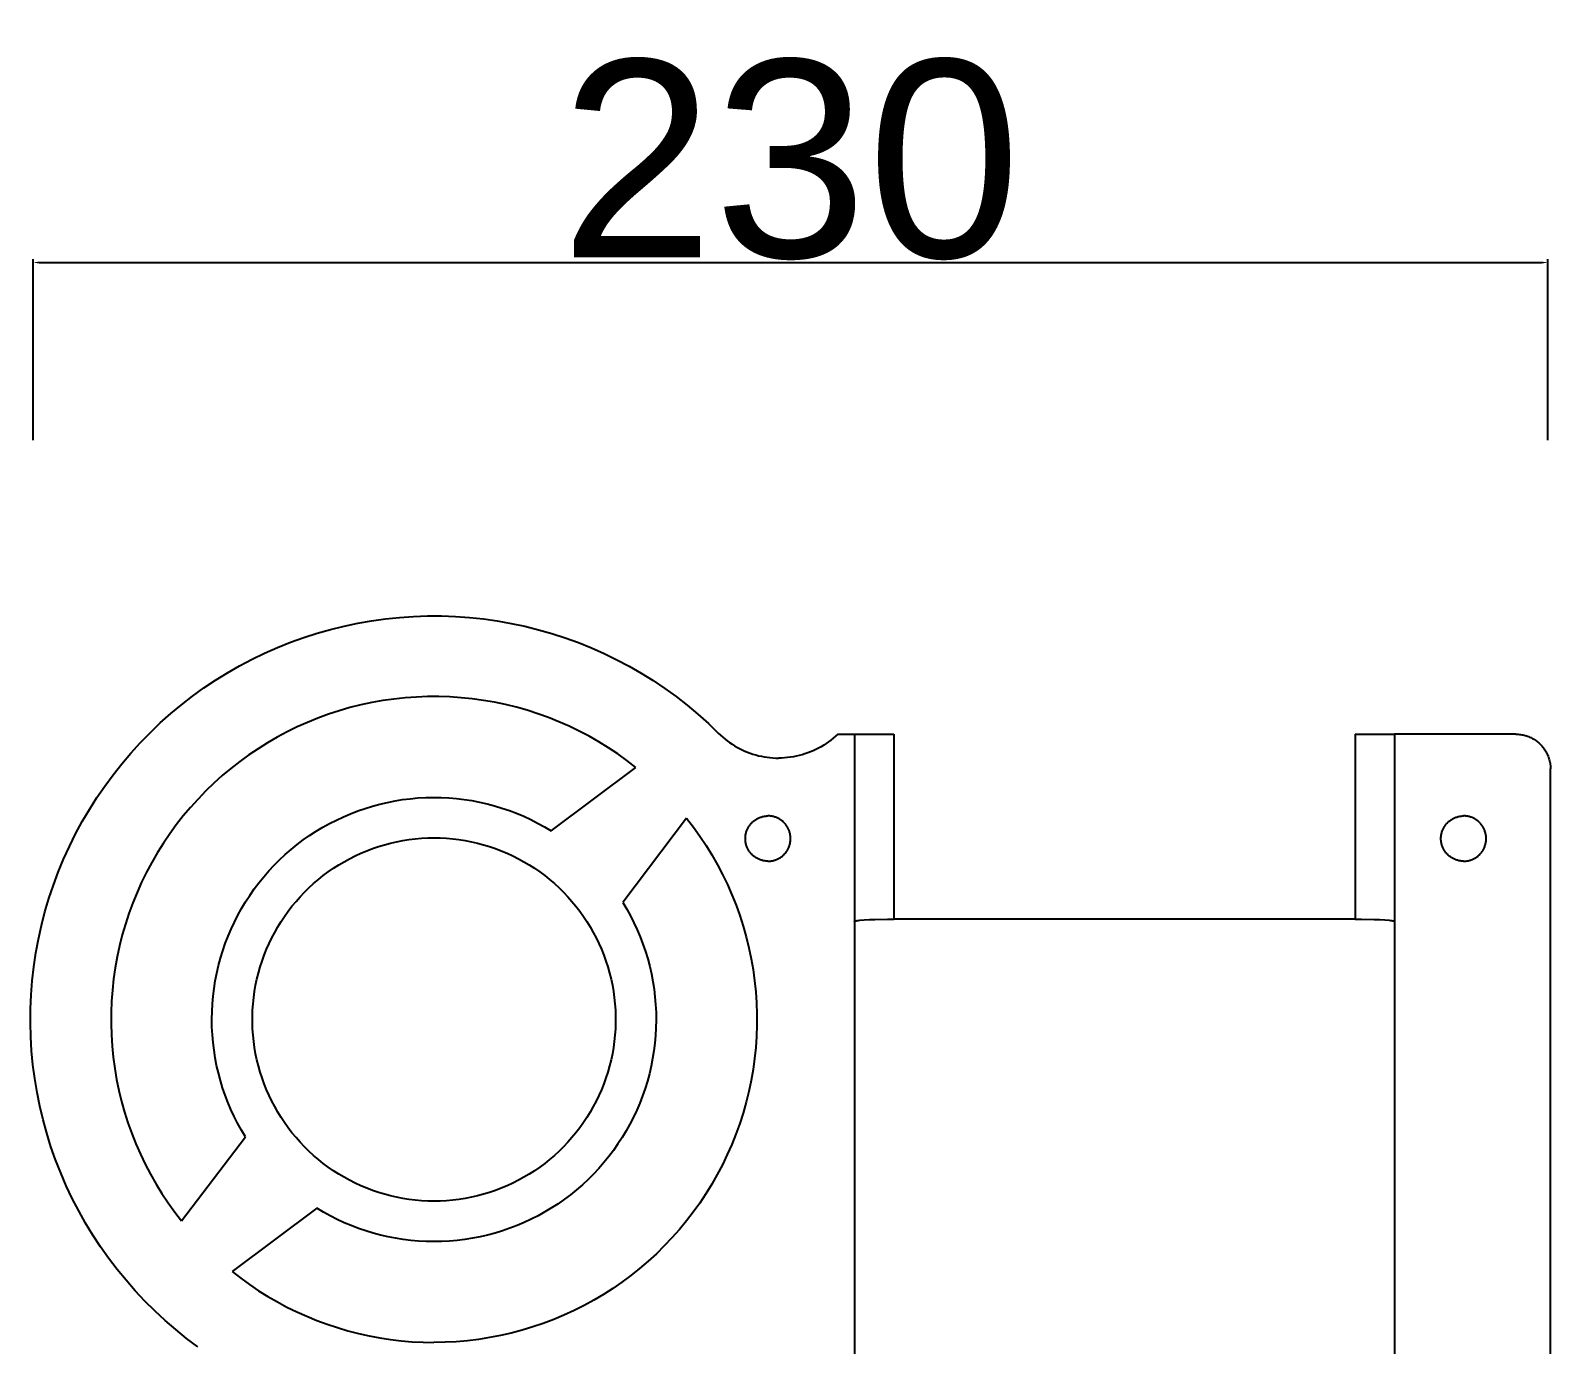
# Model space of a CAD drawing. Header units: millimetres. Extents: x -644 to 2279, y -276 to 1766.
# Drawn here: x 804.8 to 1035.6, y 295 to 494.6 of the extents above; entities that cross this region are included whole.
import ezdxf

# ---------------------------------------------------------------- set-up
doc = ezdxf.new("R2010")
doc.units = ezdxf.units.MM
doc.header["$MEASUREMENT"] = 0
doc.layers.add('Domyślny', color=7, linetype='Continuous', true_color=0x000000)
doc.layers.add('Utwórz2D linie widoczne', color=7, linetype='Continuous', true_color=0x000000)
doc.styles.add('Arial', font='')
doc.styles.get('Arial').set_extended_font_data('Arial')
doc.dimstyles.new('Domyślny', dxfattribs={"dimtxt": 30, "dimasz": 1, "dimexe": 0.5, "dimexo": 0.5, "dimgap": 0.25, "dimtad": 1, "dimtoh": 1, "dimdec": 0, "dimzin": 1, "dimdsep": 46, "dimtxsty": 'Arial', "dimcen": 0.5, "dimazin": 0, "dimtfac": 1, "dimtdec": 4, "dimtix": 1, "dimtmove": 1, "dimatfit": 3, "dimfxl": 0, "dimtolj": 1, "dimtzin": 1, "dimarcsym": 0})

# ---------------------------------------------------------------- blocks, each defined once
blk = doc.blocks.new('*D1')
at = {"layer": 'Defpoints', "color": 0}
for p in [(1035.16, 459.32), (805.19, 431.85), (1035.16, 431.85)]:
    blk.add_point(p, dxfattribs=at)
at = {"layer": 'Domyślny', "color": 0, "lineweight": -2}
for p, q in [((805.19, 432.35), (805.19, 459.82)), ((806.19, 459.32), (1034.16, 459.32)), ((1035.16, 432.35), (1035.16, 459.82))]:
    blk.add_line(p, q, dxfattribs=at)
at = {"layer": 'Domyślny', "color": 0}
for points in [[(806.19, 459.48), (806.19, 459.15), (805.19, 459.32)], [(1034.16, 459.15), (1034.16, 459.48), (1035.16, 459.32)]]:
    blk.add_solid(points, dxfattribs=at)
at = {"layer": 'Domyślny', "color": 0, "insert": (920.18, 474.88), "char_height": 30, "attachment_point": 5, "style": 'Arial'}
blk.add_mtext('\\A1;230', dxfattribs=at)

msp = doc.modelspace()

# ---------------------------------------------------------------- linework, layer by layer
at = {"layer": 'Utwórz2D linie widoczne'}
for p, q in [((850.34, 403.61), (852.4, 404.12)), ((852.4, 404.12), (854.49, 404.56)), ((854.49, 404.56), (856.58, 404.92)), ((856.58, 404.92), (858.69, 405.21)), ((858.69, 405.21), (860.81, 405.43)), ((860.81, 405.43), (862.93, 405.58)), ((862.93, 405.58), (865.06, 405.65)), ((865.06, 405.65), (867.19, 405.65)), ((867.19, 405.65), (869.31, 405.57)), ((869.31, 405.57), (871.43, 405.42)), ((871.43, 405.42), (873.55, 405.2)), ((873.55, 405.2), (875.66, 404.9)), ((875.66, 404.9), (877.75, 404.53)), ((877.75, 404.53), (879.83, 404.09)), ((879.83, 404.09), (881.9, 403.57)), ((842.29, 400.86), (844.26, 401.65)), ((844.26, 401.65), (846.27, 402.38)), ((846.27, 402.38), (848.29, 403.03)), ((848.29, 403.03), (850.34, 403.61)), ((881.9, 403.57), (883.94, 402.99)), ((883.94, 402.99), (885.97, 402.33)), ((885.97, 402.33), (887.97, 401.6)), ((887.97, 401.6), (889.94, 400.81)), ((838.43, 399.08), (840.34, 400)), ((840.34, 400), (842.29, 400.86)), ((889.94, 400.81), (891.89, 399.94)), ((891.89, 399.94), (893.8, 399.01)), ((832.89, 395.91), (834.7, 397.03)), ((834.7, 397.03), (836.54, 398.09)), ((836.54, 398.09), (838.43, 399.08)), ((893.8, 399.01), (895.68, 398.02)), ((895.68, 398.02), (897.52, 396.96)), ((829.39, 393.48), (831.12, 394.73)), ((831.12, 394.73), (832.89, 395.91)), ((897.52, 396.96), (899.33, 395.83)), ((899.33, 395.83), (901.1, 394.64)), ((827.71, 392.18), (829.39, 393.48)), ((856.61, 392.5), (854.94, 392.14)), ((858.29, 392.8), (856.61, 392.5)), ((859.97, 393.04), (858.29, 392.8)), ((861.67, 393.22), (859.97, 393.04)), ((863.37, 393.34), (861.67, 393.22)), ((865.07, 393.41), (863.37, 393.34)), ((866.78, 393.41), (865.07, 393.41)), ((868.48, 393.36), (866.78, 393.41)), ((870.18, 393.24), (868.48, 393.36)), ((871.87, 393.07), (870.18, 393.24)), ((873.56, 392.84), (871.87, 393.07)), ((875.24, 392.55), (873.56, 392.84)), ((876.91, 392.2), (875.24, 392.55)), ((901.1, 394.64), (902.82, 393.4)), ((902.82, 393.4), (904.5, 392.09)), ((824.48, 389.41), (826.07, 390.82)), ((826.07, 390.82), (827.71, 392.18)), ((848.43, 390.14), (846.85, 389.5)), ((850.03, 390.73), (848.43, 390.14)), ((851.65, 391.26), (850.03, 390.73)), ((853.29, 391.73), (851.65, 391.26)), ((854.94, 392.14), (853.29, 391.73)), ((878.57, 391.79), (876.91, 392.2)), ((880.21, 391.33), (878.57, 391.79)), ((881.83, 390.81), (880.21, 391.33)), ((883.43, 390.23), (881.83, 390.81)), ((885.01, 389.6), (883.43, 390.23)), ((904.5, 392.09), (906.13, 390.73)), ((906.13, 390.73), (907.72, 389.31)), ((821.46, 386.41), (822.95, 387.93)), ((822.95, 387.93), (824.48, 389.41)), ((843.76, 388.06), (842.26, 387.26)), ((845.3, 388.81), (843.76, 388.06)), ((846.85, 389.5), (845.3, 388.81)), ((886.57, 388.91), (885.01, 389.6)), ((888.11, 388.17), (886.57, 388.91)), ((889.62, 387.38), (888.11, 388.17)), ((907.72, 389.31), (909.25, 387.83)), ((909.25, 387.83), (909.57, 387.53)), ((820.03, 384.84), (821.46, 386.41)), ((839.34, 385.5), (837.93, 384.55)), ((840.78, 386.41), (839.34, 385.5)), ((842.26, 387.26), (840.78, 386.41)), ((891.1, 386.54), (889.62, 387.38)), ((892.55, 385.64), (891.1, 386.54)), ((893.97, 384.7), (892.55, 385.64)), ((909.57, 387.53), (909.9, 387.23)), ((909.9, 387.23), (910.24, 386.95)), ((910.24, 386.95), (910.58, 386.68)), ((910.58, 386.68), (910.94, 386.42)), ((910.94, 386.42), (911.3, 386.18)), ((911.3, 386.18), (911.67, 385.94)), ((911.67, 385.94), (912.05, 385.72)), ((912.05, 385.72), (912.44, 385.51)), ((912.44, 385.51), (912.84, 385.32)), ((924.43, 385.58), (924.03, 385.38)), ((924.83, 385.8), (924.43, 385.58)), ((925.22, 386.04), (924.83, 385.8)), ((925.59, 386.28), (925.22, 386.04)), ((925.96, 386.54), (925.59, 386.28)), ((926.32, 386.81), (925.96, 386.54)), ((926.67, 387.09), (926.32, 386.81)), ((927.02, 387.39), (926.67, 387.09)), ((927.35, 387.7), (927.02, 387.39)), ((927.35, 387.7), (929.89, 387.7)), ((929.89, 387.7), (935.89, 387.7)), ((929.89, 387.7), (929.89, 359.26)), ((935.89, 387.7), (935.89, 359.59)), ((1005.89, 387.7), (1011.89, 387.7)), ((1005.89, 387.7), (1005.89, 359.59)), ((1030.3, 387.7), (1011.89, 387.7)), ((1011.89, 387.7), (1011.89, 359.26)), ((1030.3, 387.7), (1030.48, 387.69)), ((1030.48, 387.69), (1030.66, 387.69)), ((1030.66, 387.69), (1030.84, 387.67)), ((1030.84, 387.67), (1031.02, 387.65)), ((1031.02, 387.65), (1031.19, 387.62)), ((1031.19, 387.62), (1031.37, 387.59)), ((1031.37, 387.59), (1031.55, 387.55)), ((1031.55, 387.55), (1031.72, 387.5)), ((1031.72, 387.5), (1031.9, 387.45)), ((1031.9, 387.45), (1032.07, 387.39)), ((1032.07, 387.39), (1032.24, 387.33)), ((1032.24, 387.33), (1032.4, 387.26)), ((1032.4, 387.26), (1032.57, 387.19)), ((1032.57, 387.19), (1032.73, 387.11)), ((1032.73, 387.11), (1032.89, 387.02)), ((1032.89, 387.02), (1033.04, 386.93)), ((1033.04, 386.93), (1033.19, 386.83)), ((1033.19, 386.83), (1033.34, 386.73)), ((1033.34, 386.73), (1033.49, 386.62)), ((1033.49, 386.62), (1033.63, 386.51)), ((1033.63, 386.51), (1033.77, 386.4)), ((1033.77, 386.4), (1033.9, 386.28)), ((1033.9, 386.28), (1034.03, 386.15)), ((1034.03, 386.15), (1034.16, 386.02)), ((1034.16, 386.02), (1034.28, 385.89)), ((1034.28, 385.89), (1034.4, 385.75)), ((1034.4, 385.75), (1034.51, 385.61)), ((1034.51, 385.61), (1034.61, 385.46)), ((1034.61, 385.46), (1034.71, 385.31)), ((817.33, 381.55), (818.65, 383.22)), ((818.65, 383.22), (820.03, 384.84)), ((836.55, 383.55), (835.2, 382.5)), ((837.93, 384.55), (836.55, 383.55)), ((895.35, 383.7), (893.97, 384.7)), ((896.7, 382.66), (895.35, 383.7)), ((912.84, 385.32), (913.24, 385.14)), ((913.24, 385.14), (913.64, 384.97)), ((913.64, 384.97), (914.05, 384.81)), ((914.05, 384.81), (914.47, 384.67)), ((914.47, 384.67), (914.89, 384.55)), ((914.89, 384.55), (915.32, 384.44)), ((915.32, 384.44), (915.75, 384.34)), ((915.75, 384.34), (916.18, 384.26)), ((916.18, 384.26), (916.61, 384.19)), ((916.61, 384.19), (917.05, 384.14)), ((917.05, 384.14), (917.49, 384.1)), ((917.49, 384.1), (917.93, 384.08)), ((917.93, 384.08), (918.37, 384.07)), ((918.82, 384.08), (918.37, 384.07)), ((919.27, 384.1), (918.82, 384.08)), ((919.72, 384.14), (919.27, 384.1)), ((920.17, 384.2), (919.72, 384.14)), ((920.61, 384.27), (920.17, 384.2)), ((921.06, 384.36), (920.61, 384.27)), ((921.49, 384.46), (921.06, 384.36)), ((921.93, 384.57), (921.49, 384.46)), ((922.36, 384.71), (921.93, 384.57)), ((922.79, 384.85), (922.36, 384.71)), ((923.21, 385.01), (922.79, 384.85)), ((923.62, 385.19), (923.21, 385.01)), ((924.03, 385.38), (923.62, 385.19)), ((1034.71, 385.31), (1034.81, 385.16)), ((1034.81, 385.16), (1034.9, 385)), ((1034.9, 385), (1034.99, 384.85)), ((1034.99, 384.85), (1035.07, 384.68)), ((1035.07, 384.68), (1035.14, 384.52)), ((1035.14, 384.52), (1035.21, 384.35)), ((1035.21, 384.35), (1035.27, 384.18)), ((1035.27, 384.18), (1035.33, 384.01)), ((1035.33, 384.01), (1035.38, 383.84)), ((1035.38, 383.84), (1035.43, 383.67)), ((1035.43, 383.67), (1035.47, 383.49)), ((1035.47, 383.49), (1035.5, 383.31)), ((1035.5, 383.31), (1035.53, 383.13)), ((816.07, 379.83), (817.33, 381.55)), ((833.9, 381.41), (832.63, 380.27)), ((835.2, 382.5), (833.9, 381.41)), ((883.82, 373.04), (896.7, 382.66)), ((1035.53, 383.13), (1035.55, 382.96)), ((1035.55, 382.96), (1035.57, 382.78)), ((1035.57, 382.78), (1035.58, 382.6)), ((1035.58, 382.6), (1035.58, 382.42)), ((1035.58, 167.94), (1035.58, 382.42)), ((814.87, 378.08), (816.07, 379.83)), ((831.4, 379.08), (830.22, 377.86)), ((832.63, 380.27), (831.4, 379.08)), ((812.65, 374.44), (813.73, 376.28)), ((813.73, 376.28), (814.87, 378.08)), ((829.08, 376.59), (827.98, 375.29)), ((830.22, 377.86), (829.08, 376.59)), ((854.47, 376.05), (855.58, 376.44)), ((855.58, 376.44), (856.7, 376.78)), ((856.7, 376.78), (857.83, 377.09)), ((857.83, 377.09), (858.98, 377.35)), ((858.98, 377.35), (860.13, 377.58)), ((860.13, 377.58), (861.29, 377.77)), ((861.29, 377.77), (862.45, 377.91)), ((862.45, 377.91), (863.62, 378.02)), ((863.62, 378.02), (864.8, 378.08)), ((864.8, 378.08), (865.97, 378.1)), ((865.97, 378.1), (867.15, 378.09)), ((867.15, 378.09), (868.32, 378.03)), ((868.32, 378.03), (869.49, 377.93)), ((869.49, 377.93), (870.65, 377.79)), ((870.65, 377.79), (871.82, 377.61)), ((871.82, 377.61), (872.97, 377.39)), ((872.97, 377.39), (874.11, 377.12)), ((874.11, 377.12), (875.25, 376.82)), ((875.25, 376.82), (876.37, 376.48)), ((876.37, 376.48), (877.49, 376.1)), ((811.64, 372.57), (812.65, 374.44)), ((826.93, 373.95), (825.93, 372.57)), ((827.98, 375.29), (826.93, 373.95)), ((849.15, 373.57), (850.18, 374.14)), ((850.18, 374.14), (851.23, 374.67)), ((851.23, 374.67), (852.29, 375.17)), ((852.29, 375.17), (853.37, 375.63)), ((853.37, 375.63), (854.47, 376.05)), ((877.49, 376.1), (878.58, 375.69)), ((878.58, 375.69), (879.67, 375.23)), ((879.67, 375.23), (880.73, 374.74)), ((880.73, 374.74), (881.78, 374.21)), ((881.78, 374.21), (882.81, 373.64)), ((904.41, 374.93), (894.71, 362.15)), ((904.41, 374.93), (905.44, 373.59)), ((914, 373.9), (914.08, 373.99)), ((914.08, 373.99), (914.15, 374.08)), ((914.15, 374.08), (914.23, 374.17)), ((914.23, 374.17), (914.31, 374.26)), ((914.31, 374.26), (914.4, 374.34)), ((914.4, 374.34), (914.48, 374.42)), ((914.48, 374.42), (914.57, 374.5)), ((914.57, 374.5), (914.67, 374.57)), ((914.67, 374.57), (914.76, 374.64)), ((914.76, 374.64), (914.86, 374.71)), ((914.86, 374.71), (914.96, 374.77)), ((914.96, 374.77), (915.06, 374.83)), ((915.06, 374.83), (915.17, 374.89)), ((915.17, 374.89), (915.27, 374.94)), ((915.27, 374.94), (915.38, 374.99)), ((915.38, 374.99), (915.49, 375.04)), ((915.49, 375.04), (915.6, 375.08)), ((915.6, 375.08), (915.71, 375.12)), ((915.71, 375.12), (915.82, 375.15)), ((915.82, 375.15), (915.94, 375.18)), ((915.94, 375.18), (916.05, 375.21)), ((916.05, 375.21), (916.17, 375.23)), ((916.17, 375.23), (916.29, 375.25)), ((916.29, 375.25), (916.41, 375.27)), ((916.41, 375.27), (916.52, 375.28)), ((916.52, 375.28), (916.64, 375.28)), ((916.64, 375.28), (916.76, 375.28)), ((916.88, 375.28), (916.76, 375.28)), ((917, 375.28), (916.88, 375.28)), ((917.12, 375.27), (917, 375.28)), ((917.23, 375.25), (917.12, 375.27)), ((917.35, 375.23), (917.23, 375.25)), ((917.47, 375.21), (917.35, 375.23)), ((917.58, 375.18), (917.47, 375.21)), ((917.7, 375.15), (917.58, 375.18)), ((917.81, 375.12), (917.7, 375.15)), ((917.92, 375.08), (917.81, 375.12)), ((918.03, 375.04), (917.92, 375.08)), ((918.14, 374.99), (918.03, 375.04)), ((918.25, 374.94), (918.14, 374.99)), ((918.36, 374.89), (918.25, 374.94)), ((918.46, 374.83), (918.36, 374.89)), ((918.56, 374.77), (918.46, 374.83)), ((918.66, 374.71), (918.56, 374.77)), ((918.76, 374.64), (918.66, 374.71)), ((918.86, 374.57), (918.76, 374.64)), ((918.95, 374.5), (918.86, 374.57)), ((919.04, 374.42), (918.95, 374.5)), ((919.13, 374.34), (919.04, 374.42)), ((919.21, 374.26), (919.13, 374.34)), ((919.29, 374.17), (919.21, 374.26)), ((919.37, 374.08), (919.29, 374.17)), ((919.45, 373.99), (919.37, 374.08)), ((919.52, 373.9), (919.45, 373.99)), ((1019.62, 373.9), (1019.69, 373.99)), ((1019.69, 373.99), (1019.76, 374.08)), ((1019.76, 374.08), (1019.84, 374.17)), ((1019.84, 374.17), (1019.92, 374.26)), ((1019.92, 374.26), (1020.01, 374.34)), ((1020.01, 374.34), (1020.1, 374.42)), ((1020.1, 374.42), (1020.19, 374.5)), ((1020.19, 374.5), (1020.28, 374.57)), ((1020.28, 374.57), (1020.37, 374.64)), ((1020.37, 374.64), (1020.47, 374.71)), ((1020.47, 374.71), (1020.57, 374.77)), ((1020.57, 374.77), (1020.67, 374.83)), ((1020.67, 374.83), (1020.78, 374.89)), ((1020.78, 374.89), (1020.88, 374.94)), ((1020.88, 374.94), (1020.99, 374.99)), ((1020.99, 374.99), (1021.1, 375.04)), ((1021.1, 375.04), (1021.21, 375.08)), ((1021.21, 375.08), (1021.32, 375.12)), ((1021.32, 375.12), (1021.44, 375.15)), ((1021.44, 375.15), (1021.55, 375.18)), ((1021.55, 375.18), (1021.67, 375.21)), ((1021.67, 375.21), (1021.78, 375.23)), ((1021.78, 375.23), (1021.9, 375.25)), ((1021.9, 375.25), (1022.02, 375.27)), ((1022.02, 375.27), (1022.14, 375.28)), ((1022.14, 375.28), (1022.26, 375.28)), ((1022.26, 375.28), (1022.37, 375.28)), ((1022.49, 375.28), (1022.37, 375.28)), ((1022.61, 375.28), (1022.49, 375.28)), ((1022.73, 375.27), (1022.61, 375.28)), ((1022.85, 375.25), (1022.73, 375.27)), ((1022.96, 375.23), (1022.85, 375.25)), ((1023.08, 375.21), (1022.96, 375.23)), ((1023.2, 375.18), (1023.08, 375.21)), ((1023.31, 375.15), (1023.2, 375.18)), ((1023.42, 375.12), (1023.31, 375.15)), ((1023.54, 375.08), (1023.42, 375.12)), ((1023.65, 375.04), (1023.54, 375.08)), ((1023.76, 374.99), (1023.65, 375.04)), ((1023.86, 374.94), (1023.76, 374.99)), ((1023.97, 374.89), (1023.86, 374.94)), ((1024.07, 374.83), (1023.97, 374.89)), ((1024.18, 374.77), (1024.07, 374.83)), ((1024.28, 374.71), (1024.18, 374.77)), ((1024.37, 374.64), (1024.28, 374.71)), ((1024.47, 374.57), (1024.37, 374.64)), ((1024.56, 374.5), (1024.47, 374.57)), ((1024.65, 374.42), (1024.56, 374.5)), ((1024.74, 374.34), (1024.65, 374.42)), ((1024.82, 374.26), (1024.74, 374.34)), ((1024.9, 374.17), (1024.82, 374.26)), ((1024.98, 374.08), (1024.9, 374.17)), ((1025.06, 373.99), (1024.98, 374.08)), ((1025.13, 373.9), (1025.06, 373.99)), ((810.7, 370.67), (811.64, 372.57)), ((825.93, 372.57), (824.97, 371.16)), ((845.26, 370.94), (846.2, 371.64)), ((846.2, 371.64), (847.16, 372.32)), ((847.16, 372.32), (848.15, 372.96)), ((848.15, 372.96), (849.15, 373.57)), ((861.31, 371.54), (862.25, 371.69)), ((862.25, 371.69), (863.2, 371.81)), ((863.2, 371.81), (864.15, 371.89)), ((864.15, 371.89), (865.1, 371.94)), ((865.1, 371.94), (866.05, 371.95)), ((866.05, 371.95), (867, 371.94)), ((867, 371.94), (867.95, 371.89)), ((867.95, 371.89), (868.9, 371.81)), ((868.9, 371.81), (869.84, 371.69)), ((869.84, 371.69), (870.79, 371.54)), ((882.81, 373.64), (883.82, 373.04)), ((905.44, 373.59), (906.42, 372.21)), ((906.42, 372.21), (907.36, 370.8)), ((913.33, 372.03), (913.34, 372.15)), ((913.33, 371.91), (913.33, 372.03)), ((913.33, 371.79), (913.33, 371.91)), ((913.33, 371.67), (913.33, 371.79)), ((913.34, 371.55), (913.33, 371.67)), ((913.34, 372.15), (913.35, 372.26)), ((913.35, 372.26), (913.37, 372.38)), ((913.37, 372.38), (913.39, 372.5)), ((913.39, 372.5), (913.41, 372.61)), ((913.41, 372.61), (913.44, 372.73)), ((913.44, 372.73), (913.47, 372.84)), ((913.47, 372.84), (913.51, 372.96)), ((913.51, 372.96), (913.55, 373.07)), ((913.55, 373.07), (913.59, 373.18)), ((913.59, 373.18), (913.64, 373.29)), ((913.64, 373.29), (913.69, 373.39)), ((913.69, 373.39), (913.75, 373.5)), ((913.75, 373.5), (913.81, 373.6)), ((913.81, 373.6), (913.87, 373.7)), ((913.87, 373.7), (913.94, 373.8)), ((913.94, 373.8), (914, 373.9)), ((919.59, 373.8), (919.52, 373.9)), ((919.65, 373.7), (919.59, 373.8)), ((919.71, 373.6), (919.65, 373.7)), ((919.77, 373.5), (919.71, 373.6)), ((919.83, 373.39), (919.77, 373.5)), ((919.88, 373.29), (919.83, 373.39)), ((919.93, 373.18), (919.88, 373.29)), ((919.97, 373.07), (919.93, 373.18)), ((920.01, 372.96), (919.97, 373.07)), ((920.05, 372.84), (920.01, 372.96)), ((920.08, 372.73), (920.05, 372.84)), ((920.11, 372.61), (920.08, 372.73)), ((920.13, 372.5), (920.11, 372.61)), ((920.15, 372.38), (920.13, 372.5)), ((920.17, 372.26), (920.15, 372.38)), ((920.18, 372.15), (920.17, 372.26)), ((920.19, 372.03), (920.18, 372.15)), ((920.18, 371.55), (920.19, 371.67)), ((920.19, 371.91), (920.19, 372.03)), ((920.19, 371.79), (920.19, 371.91)), ((920.19, 371.67), (920.19, 371.79)), ((1018.94, 372.03), (1018.95, 372.15)), ((1018.94, 371.91), (1018.94, 372.03)), ((1018.94, 371.79), (1018.94, 371.91)), ((1018.94, 371.67), (1018.94, 371.79)), ((1018.95, 371.55), (1018.94, 371.67)), ((1018.95, 372.15), (1018.97, 372.26)), ((1018.97, 372.26), (1018.98, 372.38)), ((1018.98, 372.38), (1019, 372.5)), ((1019, 372.5), (1019.03, 372.61)), ((1019.03, 372.61), (1019.05, 372.73)), ((1019.05, 372.73), (1019.09, 372.84)), ((1019.09, 372.84), (1019.12, 372.96)), ((1019.12, 372.96), (1019.16, 373.07)), ((1019.16, 373.07), (1019.21, 373.18)), ((1019.21, 373.18), (1019.25, 373.29)), ((1019.25, 373.29), (1019.31, 373.39)), ((1019.31, 373.39), (1019.36, 373.5)), ((1019.36, 373.5), (1019.42, 373.6)), ((1019.42, 373.6), (1019.48, 373.7)), ((1019.48, 373.7), (1019.55, 373.8)), ((1019.55, 373.8), (1019.62, 373.9)), ((1025.2, 373.8), (1025.13, 373.9)), ((1025.27, 373.7), (1025.2, 373.8)), ((1025.33, 373.6), (1025.27, 373.7)), ((1025.39, 373.5), (1025.33, 373.6)), ((1025.44, 373.39), (1025.39, 373.5)), ((1025.49, 373.29), (1025.44, 373.39)), ((1025.54, 373.18), (1025.49, 373.29)), ((1025.58, 373.07), (1025.54, 373.18)), ((1025.62, 372.96), (1025.58, 373.07)), ((1025.66, 372.84), (1025.62, 372.96)), ((1025.69, 372.73), (1025.66, 372.84)), ((1025.72, 372.61), (1025.69, 372.73)), ((1025.75, 372.5), (1025.72, 372.61)), ((1025.77, 372.38), (1025.75, 372.5)), ((1025.78, 372.26), (1025.77, 372.38)), ((1025.79, 372.15), (1025.78, 372.26)), ((1025.8, 372.03), (1025.79, 372.15)), ((1025.79, 371.55), (1025.8, 371.67)), ((1025.81, 371.91), (1025.8, 372.03)), ((1025.8, 371.67), (1025.81, 371.79)), ((1025.81, 371.79), (1025.81, 371.91)), ((809.82, 368.73), (810.7, 370.67)), ((824.06, 369.72), (823.21, 368.24)), ((824.97, 371.16), (824.06, 369.72)), ((842.61, 368.62), (843.47, 369.43)), ((843.47, 369.43), (844.35, 370.2)), ((844.35, 370.2), (845.26, 370.94)), ((854.08, 369.22), (854.95, 369.62)), ((854.95, 369.62), (855.83, 369.99)), ((855.83, 369.99), (856.72, 370.33)), ((856.72, 370.33), (857.62, 370.63)), ((857.62, 370.63), (858.53, 370.91)), ((858.53, 370.91), (859.45, 371.15)), ((859.45, 371.15), (860.38, 371.36)), ((860.38, 371.36), (861.31, 371.54)), ((870.79, 371.54), (871.72, 371.36)), ((871.72, 371.36), (872.65, 371.15)), ((872.65, 371.15), (873.57, 370.91)), ((873.57, 370.91), (874.48, 370.63)), ((874.48, 370.63), (875.38, 370.33)), ((875.38, 370.33), (876.27, 369.99)), ((876.27, 369.99), (877.15, 369.62)), ((877.15, 369.62), (878.01, 369.22)), ((907.36, 370.8), (908.25, 369.36)), ((908.25, 369.36), (909.08, 367.89)), ((913.35, 371.44), (913.34, 371.55)), ((913.37, 371.32), (913.35, 371.44)), ((913.39, 371.2), (913.37, 371.32)), ((913.41, 371.09), (913.39, 371.2)), ((913.44, 370.97), (913.41, 371.09)), ((913.47, 370.86), (913.44, 370.97)), ((913.51, 370.74), (913.47, 370.86)), ((913.55, 370.63), (913.51, 370.74)), ((913.59, 370.52), (913.55, 370.63)), ((913.64, 370.41), (913.59, 370.52)), ((913.69, 370.31), (913.64, 370.41)), ((913.75, 370.2), (913.69, 370.31)), ((913.81, 370.1), (913.75, 370.2)), ((913.87, 370), (913.81, 370.1)), ((913.94, 369.9), (913.87, 370)), ((914, 369.8), (913.94, 369.9)), ((914.08, 369.71), (914, 369.8)), ((914.15, 369.62), (914.08, 369.71)), ((914.23, 369.53), (914.15, 369.62)), ((914.31, 369.44), (914.23, 369.53)), ((914.4, 369.36), (914.31, 369.44)), ((914.48, 369.28), (914.4, 369.36)), ((919.04, 369.28), (919.13, 369.36)), ((919.13, 369.36), (919.21, 369.44)), ((919.21, 369.44), (919.29, 369.53)), ((919.29, 369.53), (919.37, 369.62)), ((919.37, 369.62), (919.45, 369.71)), ((919.45, 369.71), (919.52, 369.8)), ((919.52, 369.8), (919.59, 369.9)), ((919.59, 369.9), (919.65, 370)), ((919.65, 370), (919.71, 370.1)), ((919.71, 370.1), (919.77, 370.2)), ((919.77, 370.2), (919.83, 370.31)), ((919.83, 370.31), (919.88, 370.41)), ((919.88, 370.41), (919.93, 370.52)), ((919.93, 370.52), (919.97, 370.63)), ((919.97, 370.63), (920.01, 370.74)), ((920.01, 370.74), (920.05, 370.86)), ((920.05, 370.86), (920.08, 370.97)), ((920.08, 370.97), (920.11, 371.09)), ((920.11, 371.09), (920.13, 371.2)), ((920.13, 371.2), (920.15, 371.32)), ((920.15, 371.32), (920.17, 371.44)), ((920.17, 371.44), (920.18, 371.55)), ((1018.97, 371.44), (1018.95, 371.55)), ((1018.98, 371.32), (1018.97, 371.44)), ((1019, 371.2), (1018.98, 371.32)), ((1019.03, 371.09), (1019, 371.2)), ((1019.05, 370.97), (1019.03, 371.09)), ((1019.09, 370.86), (1019.05, 370.97)), ((1019.12, 370.74), (1019.09, 370.86)), ((1019.16, 370.63), (1019.12, 370.74)), ((1019.21, 370.52), (1019.16, 370.63)), ((1019.25, 370.41), (1019.21, 370.52)), ((1019.31, 370.31), (1019.25, 370.41)), ((1019.36, 370.2), (1019.31, 370.31)), ((1019.42, 370.1), (1019.36, 370.2)), ((1019.48, 370), (1019.42, 370.1)), ((1019.55, 369.9), (1019.48, 370)), ((1019.62, 369.8), (1019.55, 369.9)), ((1019.69, 369.71), (1019.62, 369.8)), ((1019.76, 369.62), (1019.69, 369.71)), ((1019.84, 369.53), (1019.76, 369.62)), ((1019.92, 369.44), (1019.84, 369.53)), ((1020.01, 369.36), (1019.92, 369.44)), ((1020.1, 369.28), (1020.01, 369.36)), ((1024.65, 369.28), (1024.74, 369.36)), ((1024.74, 369.36), (1024.82, 369.44)), ((1024.82, 369.44), (1024.9, 369.53)), ((1024.9, 369.53), (1024.98, 369.62)), ((1024.98, 369.62), (1025.06, 369.71)), ((1025.06, 369.71), (1025.13, 369.8)), ((1025.13, 369.8), (1025.2, 369.9)), ((1025.2, 369.9), (1025.27, 370)), ((1025.27, 370), (1025.33, 370.1)), ((1025.33, 370.1), (1025.39, 370.2)), ((1025.39, 370.2), (1025.44, 370.31)), ((1025.44, 370.31), (1025.49, 370.41)), ((1025.49, 370.41), (1025.54, 370.52)), ((1025.54, 370.52), (1025.58, 370.63)), ((1025.58, 370.63), (1025.62, 370.74)), ((1025.62, 370.74), (1025.66, 370.86)), ((1025.66, 370.86), (1025.69, 370.97)), ((1025.69, 370.97), (1025.72, 371.09)), ((1025.72, 371.09), (1025.75, 371.2)), ((1025.75, 371.2), (1025.77, 371.32)), ((1025.77, 371.32), (1025.78, 371.44)), ((1025.78, 371.44), (1025.79, 371.55)), ((809.01, 366.76), (809.82, 368.73)), ((823.21, 368.24), (822.41, 366.74)), ((840.98, 366.93), (841.78, 367.79)), ((841.78, 367.79), (842.61, 368.62)), ((850, 366.8), (850.78, 367.34)), ((850.78, 367.34), (851.58, 367.85)), ((851.58, 367.85), (852.4, 368.34)), ((852.4, 368.34), (853.23, 368.8)), ((853.23, 368.8), (854.08, 369.22)), ((878.01, 369.22), (878.86, 368.8)), ((878.86, 368.8), (879.7, 368.34)), ((879.7, 368.34), (880.52, 367.85)), ((880.52, 367.85), (881.32, 367.34)), ((881.32, 367.34), (882.1, 366.8)), ((909.08, 367.89), (909.87, 366.39)), ((914.57, 369.2), (914.48, 369.28)), ((914.67, 369.13), (914.57, 369.2)), ((914.76, 369.06), (914.67, 369.13)), ((914.86, 368.99), (914.76, 369.06)), ((914.96, 368.93), (914.86, 368.99)), ((915.06, 368.87), (914.96, 368.93)), ((915.17, 368.81), (915.06, 368.87)), ((915.27, 368.76), (915.17, 368.81)), ((915.38, 368.71), (915.27, 368.76)), ((915.49, 368.66), (915.38, 368.71)), ((915.6, 368.62), (915.49, 368.66)), ((915.71, 368.58), (915.6, 368.62)), ((915.82, 368.55), (915.71, 368.58)), ((915.94, 368.52), (915.82, 368.55)), ((916.05, 368.49), (915.94, 368.52)), ((916.17, 368.47), (916.05, 368.49)), ((916.29, 368.45), (916.17, 368.47)), ((916.41, 368.44), (916.29, 368.45)), ((916.52, 368.43), (916.41, 368.44)), ((916.64, 368.42), (916.52, 368.43)), ((916.76, 368.42), (916.64, 368.42)), ((916.76, 368.42), (916.88, 368.42)), ((916.88, 368.42), (917, 368.43)), ((917, 368.43), (917.12, 368.44)), ((917.12, 368.44), (917.23, 368.45)), ((917.23, 368.45), (917.35, 368.47)), ((917.35, 368.47), (917.47, 368.49)), ((917.47, 368.49), (917.58, 368.52)), ((917.58, 368.52), (917.7, 368.55)), ((917.7, 368.55), (917.81, 368.58)), ((917.81, 368.58), (917.92, 368.62)), ((917.92, 368.62), (918.03, 368.66)), ((918.03, 368.66), (918.14, 368.71)), ((918.14, 368.71), (918.25, 368.76)), ((918.25, 368.76), (918.36, 368.81)), ((918.36, 368.81), (918.46, 368.87)), ((918.46, 368.87), (918.56, 368.93)), ((918.56, 368.93), (918.66, 368.99)), ((918.66, 368.99), (918.76, 369.06)), ((918.76, 369.06), (918.86, 369.13)), ((918.86, 369.13), (918.95, 369.2)), ((918.95, 369.2), (919.04, 369.28)), ((1020.19, 369.2), (1020.1, 369.28)), ((1020.28, 369.13), (1020.19, 369.2)), ((1020.37, 369.06), (1020.28, 369.13)), ((1020.47, 368.99), (1020.37, 369.06)), ((1020.57, 368.93), (1020.47, 368.99)), ((1020.67, 368.87), (1020.57, 368.93)), ((1020.78, 368.81), (1020.67, 368.87)), ((1020.88, 368.76), (1020.78, 368.81)), ((1020.99, 368.71), (1020.88, 368.76)), ((1021.1, 368.66), (1020.99, 368.71)), ((1021.21, 368.62), (1021.1, 368.66)), ((1021.32, 368.58), (1021.21, 368.62)), ((1021.44, 368.55), (1021.32, 368.58)), ((1021.55, 368.52), (1021.44, 368.55)), ((1021.67, 368.49), (1021.55, 368.52)), ((1021.78, 368.47), (1021.67, 368.49)), ((1021.9, 368.45), (1021.78, 368.47)), ((1022.02, 368.44), (1021.9, 368.45)), ((1022.14, 368.43), (1022.02, 368.44)), ((1022.26, 368.42), (1022.14, 368.43)), ((1022.37, 368.42), (1022.26, 368.42)), ((1022.37, 368.42), (1022.49, 368.42)), ((1022.49, 368.42), (1022.61, 368.43)), ((1022.61, 368.43), (1022.73, 368.44)), ((1022.73, 368.44), (1022.85, 368.45)), ((1022.85, 368.45), (1022.96, 368.47)), ((1022.96, 368.47), (1023.08, 368.49)), ((1023.08, 368.49), (1023.2, 368.52)), ((1023.2, 368.52), (1023.31, 368.55)), ((1023.31, 368.55), (1023.42, 368.58)), ((1023.42, 368.58), (1023.54, 368.62)), ((1023.54, 368.62), (1023.65, 368.66)), ((1023.65, 368.66), (1023.76, 368.71)), ((1023.76, 368.71), (1023.86, 368.76)), ((1023.86, 368.76), (1023.97, 368.81)), ((1023.97, 368.81), (1024.07, 368.87)), ((1024.07, 368.87), (1024.18, 368.93)), ((1024.18, 368.93), (1024.28, 368.99)), ((1024.28, 368.99), (1024.37, 369.06)), ((1024.37, 369.06), (1024.47, 369.13)), ((1024.47, 369.13), (1024.56, 369.2)), ((1024.56, 369.2), (1024.65, 369.28)), ((807.59, 362.75), (808.26, 364.77)), ((808.26, 364.77), (809.01, 366.76)), ((821.66, 365.21), (820.96, 363.65)), ((822.41, 366.74), (821.66, 365.21)), ((838.76, 364.2), (839.47, 365.13)), ((839.47, 365.13), (840.21, 366.05)), ((840.21, 366.05), (840.98, 366.93)), ((847.06, 364.38), (847.76, 365.02)), ((847.76, 365.02), (848.49, 365.64)), ((848.49, 365.64), (849.23, 366.23)), ((849.23, 366.23), (850, 366.8)), ((882.1, 366.8), (882.87, 366.23)), ((882.87, 366.23), (883.61, 365.64)), ((883.61, 365.64), (884.33, 365.02)), ((884.33, 365.02), (885.04, 364.38)), ((909.87, 366.39), (910.6, 364.87)), ((910.6, 364.87), (911.28, 363.32)), ((806.99, 360.71), (807.59, 362.75)), ((820.96, 363.65), (820.32, 362.08)), ((837.45, 362.25), (838.09, 363.23)), ((838.09, 363.23), (838.76, 364.2)), ((845.1, 362.31), (845.73, 363.02)), ((845.73, 363.02), (846.38, 363.71)), ((846.38, 363.71), (847.06, 364.38)), ((885.04, 364.38), (885.71, 363.71)), ((885.71, 363.71), (886.37, 363.02)), ((886.37, 363.02), (887, 362.31)), ((911.28, 363.32), (911.91, 361.75)), ((806.46, 358.65), (806.99, 360.71)), ((819.73, 360.48), (819.2, 358.86)), ((820.32, 362.08), (819.73, 360.48)), ((835.74, 359.17), (836.27, 360.21)), ((836.27, 360.21), (836.84, 361.24)), ((836.84, 361.24), (837.45, 362.25)), ((843.36, 360.04), (843.91, 360.82)), ((843.91, 360.82), (844.49, 361.57)), ((844.49, 361.57), (845.1, 362.31)), ((887, 362.31), (887.61, 361.57)), ((887.61, 361.57), (888.19, 360.82)), ((888.19, 360.82), (888.74, 360.04)), ((894.71, 362.15), (895.31, 361.14)), ((895.31, 361.14), (895.88, 360.11)), ((895.88, 360.11), (896.41, 359.06)), ((911.91, 361.75), (912.48, 360.15)), ((912.48, 360.15), (913, 358.54)), ((806, 356.57), (806.46, 358.65)), ((819.2, 358.86), (818.72, 357.22)), ((834.79, 357.02), (835.24, 358.1)), ((835.24, 358.1), (835.74, 359.17)), ((841.86, 357.61), (842.33, 358.44)), ((842.33, 358.44), (842.83, 359.25)), ((842.83, 359.25), (843.36, 360.04)), ((888.74, 360.04), (889.27, 359.25)), ((889.27, 359.25), (889.77, 358.44)), ((889.77, 358.44), (890.24, 357.61)), ((896.41, 359.06), (896.9, 357.99)), ((896.9, 357.99), (897.36, 356.91)), ((913, 358.54), (913.46, 356.91)), ((929.89, 359.27), (929.89, 359.28)), ((929.89, 359.28), (929.89, 359.28)), ((929.89, 359.28), (929.89, 359.28)), ((929.89, 359.28), (929.89, 359.28)), ((929.89, 359.28), (929.89, 359.28)), ((929.89, 359.28), (929.89, 359.28)), ((929.89, 359.28), (929.89, 359.28)), ((929.89, 359.28), (929.89, 359.28)), ((929.89, 359.28), (929.9, 359.28)), ((929.89, 359.26), (929.89, 359.27)), ((929.89, 359.27), (929.89, 359.27)), ((929.89, 359.27), (929.89, 359.27)), ((929.89, 359.27), (929.89, 359.27)), ((929.89, 359.27), (929.89, 359.27)), ((929.89, 359.27), (929.89, 359.27)), ((929.89, 359.27), (929.89, 359.27)), ((929.89, 359.27), (929.89, 359.27)), ((929.89, 359.27), (929.89, 359.27)), ((929.89, 359.27), (929.89, 359.27)), ((929.89, 359.27), (929.89, 359.27)), ((929.89, 359.27), (929.89, 359.27)), ((929.89, 359.27), (929.89, 359.27)), ((929.89, 359.27), (929.89, 359.27)), ((929.89, 359.27), (929.89, 359.27)), ((929.89, 359.27), (929.89, 359.27)), ((929.89, 359.27), (929.89, 359.27)), ((929.89, 359.27), (929.89, 359.27)), ((929.89, 359.27), (929.89, 359.27)), ((929.89, 359.26), (929.89, 238.61)), ((929.9, 359.28), (929.9, 359.29)), ((929.9, 359.29), (929.9, 359.29)), ((929.9, 359.29), (929.9, 359.29)), ((929.9, 359.29), (929.9, 359.29)), ((929.9, 359.29), (929.9, 359.29)), ((929.9, 359.29), (929.9, 359.29)), ((929.9, 359.29), (929.9, 359.29)), ((929.9, 359.29), (929.91, 359.29)), ((929.9, 359.28), (929.9, 359.28)), ((929.9, 359.28), (929.9, 359.28)), ((929.91, 359.29), (929.91, 359.3)), ((929.91, 359.3), (929.92, 359.3)), ((929.91, 359.29), (929.91, 359.29)), ((929.92, 359.3), (929.93, 359.31)), ((929.92, 359.3), (929.92, 359.3)), ((929.92, 359.3), (929.92, 359.3)), ((929.93, 359.31), (929.93, 359.31)), ((929.93, 359.31), (929.94, 359.31)), ((929.94, 359.31), (929.94, 359.31)), ((929.94, 359.31), (929.95, 359.31)), ((929.95, 359.31), (929.95, 359.32)), ((929.95, 359.32), (929.96, 359.32)), ((929.96, 359.32), (929.98, 359.33)), ((929.98, 359.33), (930.01, 359.34)), ((930.01, 359.34), (930.04, 359.34)), ((930.04, 359.34), (930.07, 359.35)), ((930.07, 359.35), (930.1, 359.36)), ((930.1, 359.36), (930.14, 359.37)), ((930.14, 359.37), (930.18, 359.37)), ((930.18, 359.37), (930.27, 359.39)), ((930.27, 359.39), (930.38, 359.41)), ((930.38, 359.41), (930.49, 359.42)), ((930.49, 359.42), (930.72, 359.44)), ((930.72, 359.44), (931.35, 359.49)), ((931.35, 359.49), (932.17, 359.54)), ((932.17, 359.54), (932.98, 359.56)), ((932.98, 359.56), (934.89, 359.59)), ((934.89, 359.59), (935.89, 359.59)), ((1005.89, 359.59), (935.89, 359.59)), ((1005.89, 359.59), (1006.89, 359.59)), ((1006.89, 359.59), (1008.79, 359.56)), ((1008.79, 359.56), (1009.61, 359.54)), ((1009.61, 359.54), (1010.42, 359.49)), ((1010.42, 359.49), (1011.05, 359.44)), ((1011.05, 359.44), (1011.28, 359.42)), ((1011.28, 359.42), (1011.4, 359.41)), ((1011.4, 359.41), (1011.51, 359.39)), ((1011.51, 359.39), (1011.59, 359.37)), ((1011.59, 359.37), (1011.67, 359.36)), ((1011.67, 359.36), (1011.7, 359.35)), ((1011.7, 359.35), (1011.73, 359.34)), ((1011.73, 359.34), (1011.76, 359.34)), ((1011.76, 359.34), (1011.79, 359.33)), ((1011.79, 359.33), (1011.81, 359.32)), ((1011.81, 359.32), (1011.82, 359.32)), ((1011.82, 359.32), (1011.83, 359.31)), ((1011.83, 359.31), (1011.83, 359.31)), ((1011.83, 359.31), (1011.84, 359.31)), ((1011.84, 359.31), (1011.84, 359.31)), ((1011.84, 359.31), (1011.85, 359.31)), ((1011.85, 359.31), (1011.85, 359.3)), ((1011.85, 359.3), (1011.86, 359.3)), ((1011.86, 359.3), (1011.86, 359.3)), ((1011.86, 359.3), (1011.86, 359.3)), ((1011.86, 359.3), (1011.87, 359.29)), ((1011.87, 359.29), (1011.87, 359.29)), ((1011.87, 359.29), (1011.87, 359.29)), ((1011.87, 359.29), (1011.87, 359.29)), ((1011.87, 359.29), (1011.87, 359.29)), ((1011.87, 359.29), (1011.87, 359.29)), ((1011.87, 359.29), (1011.88, 359.29)), ((1011.88, 359.29), (1011.88, 359.29)), ((1011.88, 359.29), (1011.88, 359.29)), ((1011.88, 359.29), (1011.88, 359.28)), ((1011.88, 359.28), (1011.88, 359.28)), ((1011.88, 359.28), (1011.88, 359.28)), ((1011.88, 359.28), (1011.88, 359.28)), ((1011.88, 359.28), (1011.88, 359.28)), ((1011.88, 359.28), (1011.88, 359.28)), ((1011.88, 359.28), (1011.88, 359.28)), ((1011.88, 359.28), (1011.88, 359.28)), ((1011.88, 359.28), (1011.88, 359.28)), ((1011.88, 359.28), (1011.88, 359.28)), ((1011.88, 359.28), (1011.89, 359.28)), ((1011.89, 359.28), (1011.89, 359.27)), ((1011.89, 359.27), (1011.89, 359.27)), ((1011.89, 359.27), (1011.89, 359.27)), ((1011.89, 359.27), (1011.89, 359.27)), ((1011.89, 359.27), (1011.89, 359.27)), ((1011.89, 359.27), (1011.89, 359.27)), ((1011.89, 359.27), (1011.89, 359.27)), ((1011.89, 359.27), (1011.89, 359.27)), ((1011.89, 359.27), (1011.89, 359.27)), ((1011.89, 359.27), (1011.89, 359.27)), ((1011.89, 359.27), (1011.89, 359.27)), ((1011.89, 359.27), (1011.89, 359.27)), ((1011.89, 359.27), (1011.89, 359.27)), ((1011.89, 359.27), (1011.89, 359.27)), ((1011.89, 359.27), (1011.89, 359.27)), ((1011.89, 359.27), (1011.89, 359.27)), ((1011.89, 359.27), (1011.89, 359.27)), ((1011.89, 359.27), (1011.89, 359.27)), ((1011.89, 359.27), (1011.89, 359.27)), ((1011.89, 359.27), (1011.89, 359.26)), ((1011.89, 359.26), (1011.89, 238.61)), ((805.61, 354.48), (806, 356.57)), ((818.31, 355.57), (817.95, 353.9)), ((818.72, 357.22), (818.31, 355.57)), ((833.98, 354.82), (834.36, 355.93)), ((834.36, 355.93), (834.79, 357.02)), ((840.62, 355.04), (841, 355.91)), ((841, 355.91), (841.42, 356.77)), ((841.42, 356.77), (841.86, 357.61)), ((890.24, 357.61), (890.68, 356.77)), ((890.68, 356.77), (891.1, 355.91)), ((891.1, 355.91), (891.48, 355.04)), ((897.36, 356.91), (897.78, 355.81)), ((897.78, 355.81), (898.16, 354.7)), ((913.46, 356.91), (913.86, 355.27)), ((805.3, 352.37), (805.61, 354.48)), ((817.95, 353.9), (817.64, 352.23)), ((833.33, 352.56), (833.64, 353.69)), ((833.64, 353.69), (833.98, 354.82)), ((839.65, 352.36), (839.94, 353.26)), ((839.94, 353.26), (840.27, 354.16)), ((840.27, 354.16), (840.62, 355.04)), ((891.48, 355.04), (891.83, 354.16)), ((891.83, 354.16), (892.15, 353.26)), ((892.15, 353.26), (892.44, 352.36)), ((898.16, 354.7), (898.5, 353.57)), ((898.5, 353.57), (898.8, 352.44)), ((913.86, 355.27), (914.21, 353.61)), ((914.21, 353.61), (914.5, 351.95)), ((805.05, 350.26), (805.3, 352.37)), ((817.64, 352.23), (817.4, 350.54)), ((832.84, 350.26), (833.07, 351.41)), ((833.07, 351.41), (833.33, 352.56)), ((839.17, 350.52), (839.39, 351.44)), ((839.39, 351.44), (839.65, 352.36)), ((892.44, 352.36), (892.7, 351.44)), ((892.7, 351.44), (892.93, 350.52)), ((898.8, 352.44), (899.06, 351.29)), ((899.06, 351.29), (899.28, 350.14)), ((914.5, 351.95), (914.73, 350.27)), ((804.89, 348.14), (805.05, 350.26)), ((817.22, 348.84), (817.09, 347.14)), ((817.4, 350.54), (817.22, 348.84)), ((832.51, 347.94), (832.66, 349.1)), ((832.66, 349.1), (832.84, 350.26)), ((838.68, 347.7), (838.81, 348.65)), ((838.81, 348.65), (838.97, 349.58)), ((838.97, 349.58), (839.17, 350.52)), ((892.93, 350.52), (893.13, 349.58)), ((893.13, 349.58), (893.29, 348.65)), ((893.29, 348.65), (893.42, 347.7)), ((899.28, 350.14), (899.46, 348.98)), ((899.46, 348.98), (899.6, 347.81)), ((914.73, 350.27), (914.91, 348.59)), ((914.91, 348.59), (915.02, 346.9)), ((804.79, 346.01), (804.89, 348.14)), ((817.09, 347.14), (817.02, 345.44)), ((832.35, 345.59), (832.41, 346.77)), ((832.41, 346.77), (832.51, 347.94)), ((838.51, 345.81), (838.58, 346.76)), ((838.58, 346.76), (838.68, 347.7)), ((893.42, 347.7), (893.52, 346.76)), ((893.52, 346.76), (893.59, 345.81)), ((899.6, 347.81), (899.7, 346.64)), ((899.7, 346.64), (899.76, 345.46)), ((915.02, 346.9), (915.08, 345.21)), ((804.77, 343.88), (804.79, 346.01)), ((817.02, 345.44), (817.02, 343.74)), ((832.33, 344.42), (832.35, 345.59)), ((832.34, 343.25), (832.33, 344.42)), ((838.48, 344.86), (838.51, 345.81)), ((838.48, 343.9), (838.48, 344.86)), ((838.51, 342.95), (838.48, 343.9)), ((893.59, 345.81), (893.62, 344.86)), ((893.62, 343.9), (893.59, 342.95)), ((893.62, 344.86), (893.62, 343.9)), ((899.77, 344.29), (899.75, 343.11)), ((899.76, 345.46), (899.77, 344.29)), ((915.08, 345.21), (915.08, 343.51)), ((804.83, 341.76), (804.77, 343.88)), ((804.96, 339.63), (804.83, 341.76)), ((817.02, 343.74), (817.07, 342.03)), ((817.07, 342.03), (817.18, 340.33)), ((832.4, 342.07), (832.34, 343.25)), ((832.51, 340.9), (832.4, 342.07)), ((838.58, 342), (838.51, 342.95)), ((838.68, 341.06), (838.58, 342)), ((893.52, 342), (893.42, 341.06)), ((893.59, 342.95), (893.52, 342)), ((899.68, 341.94), (899.58, 340.77)), ((899.75, 343.11), (899.68, 341.94)), ((915.02, 341.82), (914.9, 340.13)), ((915.08, 343.51), (915.02, 341.82)), ((805.16, 337.51), (804.96, 339.63)), ((817.18, 340.33), (817.35, 338.64)), ((832.65, 339.74), (832.51, 340.9)), ((832.83, 338.58), (832.65, 339.74)), ((838.81, 340.11), (838.68, 341.06)), ((838.97, 339.18), (838.81, 340.11)), ((893.29, 340.11), (893.13, 339.18)), ((893.42, 341.06), (893.29, 340.11)), ((899.43, 339.61), (899.25, 338.44)), ((899.58, 340.77), (899.43, 339.61)), ((914.9, 340.13), (914.73, 338.45)), ((805.43, 335.4), (805.16, 337.51)), ((817.35, 338.64), (817.58, 336.95)), ((833.05, 337.42), (832.83, 338.58)), ((833.31, 336.28), (833.05, 337.42)), ((839.17, 338.24), (838.97, 339.18)), ((839.39, 337.32), (839.17, 338.24)), ((839.65, 336.4), (839.39, 337.32)), ((892.7, 337.32), (892.44, 336.4)), ((892.93, 338.24), (892.7, 337.32)), ((893.13, 339.18), (892.93, 338.24)), ((899.02, 337.29), (898.75, 336.15)), ((899.25, 338.44), (899.02, 337.29)), ((914.73, 338.45), (914.49, 336.77)), ((805.78, 333.31), (805.43, 335.4)), ((817.58, 336.95), (817.87, 335.27)), ((817.87, 335.27), (818.21, 333.6)), ((833.62, 335.14), (833.31, 336.28)), ((833.96, 334.02), (833.62, 335.14)), ((839.94, 335.5), (839.65, 336.4)), ((840.27, 334.6), (839.94, 335.5)), ((892.15, 335.5), (891.83, 334.6)), ((892.44, 336.4), (892.15, 335.5)), ((898.45, 335.01), (898.1, 333.89)), ((898.75, 336.15), (898.45, 335.01)), ((914.2, 335.11), (913.85, 333.45)), ((914.49, 336.77), (914.2, 335.11)), ((806.2, 331.22), (805.78, 333.31)), ((818.21, 333.6), (818.61, 331.95)), ((834.34, 332.91), (833.96, 334.02)), ((834.76, 331.81), (834.34, 332.91)), ((840.62, 333.72), (840.27, 334.6)), ((841, 332.85), (840.62, 333.72)), ((841.42, 331.99), (841, 332.85)), ((891.1, 332.85), (890.68, 331.99)), ((891.48, 333.72), (891.1, 332.85)), ((891.83, 334.6), (891.48, 333.72)), ((897.71, 332.78), (897.29, 331.68)), ((898.1, 333.89), (897.71, 332.78)), ((913.85, 333.45), (913.45, 331.81)), ((806.7, 329.15), (806.2, 331.22)), ((818.61, 331.95), (819.08, 330.3)), ((819.08, 330.3), (819.59, 328.68)), ((835.21, 330.73), (834.76, 331.81)), ((835.71, 329.66), (835.21, 330.73)), ((841.86, 331.15), (841.42, 331.99)), ((842.33, 330.32), (841.86, 331.15)), ((842.83, 329.51), (842.33, 330.32)), ((889.77, 330.32), (889.27, 329.51)), ((890.24, 331.15), (889.77, 330.32)), ((890.68, 331.99), (890.24, 331.15)), ((896.83, 330.6), (896.33, 329.54)), ((897.29, 331.68), (896.83, 330.6)), ((912.99, 330.18), (912.47, 328.57)), ((913.45, 331.81), (912.99, 330.18)), ((807.26, 327.1), (806.7, 329.15)), ((819.59, 328.68), (820.17, 327.08)), ((836.24, 328.62), (835.71, 329.66)), ((836.8, 327.59), (836.24, 328.62)), ((843.36, 328.72), (842.83, 329.51)), ((843.91, 327.94), (843.36, 328.72)), ((844.49, 327.19), (843.91, 327.94)), ((888.19, 327.94), (887.61, 327.19)), ((888.74, 328.72), (888.19, 327.94)), ((889.27, 329.51), (888.74, 328.72)), ((895.8, 328.49), (895.22, 327.47)), ((896.33, 329.54), (895.8, 328.49)), ((912.47, 328.57), (911.89, 326.98)), ((807.9, 325.07), (807.26, 327.1)), ((820.17, 327.08), (820.8, 325.49)), ((820.8, 325.49), (821.48, 323.93)), ((827.72, 313.8), (837.41, 326.58)), ((837.41, 326.58), (836.8, 327.59)), ((845.1, 326.45), (844.49, 327.19)), ((845.73, 325.74), (845.1, 326.45)), ((846.38, 325.05), (845.73, 325.74)), ((886.37, 325.74), (885.71, 325.05)), ((887, 326.45), (886.37, 325.74)), ((887.61, 327.19), (887, 326.45)), ((893.98, 325.48), (893.3, 324.51)), ((894.62, 326.46), (893.98, 325.48)), ((895.22, 327.47), (894.62, 326.46)), ((911.89, 326.98), (911.27, 325.41)), ((808.6, 323.06), (807.9, 325.07)), ((821.48, 323.93), (822.22, 322.39)), ((847.06, 324.38), (846.38, 325.05)), ((847.76, 323.74), (847.06, 324.38)), ((848.49, 323.12), (847.76, 323.74)), ((884.33, 323.74), (883.61, 323.12)), ((885.04, 324.38), (884.33, 323.74)), ((885.71, 325.05), (885.04, 324.38)), ((892.59, 323.58), (891.85, 322.66)), ((893.3, 324.51), (892.59, 323.58)), ((910.58, 323.86), (909.85, 322.33)), ((911.27, 325.41), (910.58, 323.86)), ((809.38, 321.08), (808.6, 323.06)), ((810.22, 319.12), (809.38, 321.08)), ((822.22, 322.39), (823.01, 320.88)), ((823.01, 320.88), (823.85, 319.4)), ((849.23, 322.53), (848.49, 323.12)), ((850, 321.96), (849.23, 322.53)), ((850.78, 321.42), (850, 321.96)), ((851.58, 320.91), (850.78, 321.42)), ((852.4, 320.42), (851.58, 320.91)), ((880.52, 320.91), (879.7, 320.42)), ((881.32, 321.42), (880.52, 320.91)), ((882.1, 321.96), (881.32, 321.42)), ((882.87, 322.53), (882.1, 321.96)), ((883.61, 323.12), (882.87, 322.53)), ((890.28, 320.92), (889.44, 320.09)), ((891.08, 321.78), (890.28, 320.92)), ((891.85, 322.66), (891.08, 321.78)), ((909.06, 320.83), (908.23, 319.36)), ((909.85, 322.33), (909.06, 320.83)), ((811.13, 317.2), (810.22, 319.12)), ((823.85, 319.4), (824.74, 317.95)), ((853.23, 319.96), (852.4, 320.42)), ((854.08, 319.54), (853.23, 319.96)), ((854.95, 319.14), (854.08, 319.54)), ((855.83, 318.77), (854.95, 319.14)), ((856.72, 318.43), (855.83, 318.77)), ((876.27, 318.77), (875.38, 318.43)), ((877.15, 319.14), (876.27, 318.77)), ((878.01, 319.54), (877.15, 319.14)), ((878.86, 319.96), (878.01, 319.54)), ((879.7, 320.42), (878.86, 319.96)), ((887.7, 318.52), (886.78, 317.78)), ((888.58, 319.29), (887.7, 318.52)), ((889.44, 320.09), (888.58, 319.29)), ((908.23, 319.36), (907.34, 317.92)), ((812.11, 315.31), (811.13, 317.2)), ((824.74, 317.95), (825.69, 316.53)), ((825.69, 316.53), (826.68, 315.15)), ((857.62, 318.13), (856.72, 318.43)), ((858.53, 317.85), (857.62, 318.13)), ((859.45, 317.61), (858.53, 317.85)), ((860.38, 317.39), (859.45, 317.61)), ((861.31, 317.22), (860.38, 317.39)), ((862.25, 317.07), (861.31, 317.22)), ((863.2, 316.95), (862.25, 317.07)), ((864.15, 316.87), (863.2, 316.95)), ((865.1, 316.82), (864.15, 316.87)), ((866.05, 316.81), (865.1, 316.82)), ((867, 316.82), (866.05, 316.81)), ((867.95, 316.87), (867, 316.82)), ((868.9, 316.95), (867.95, 316.87)), ((869.84, 317.07), (868.9, 316.95)), ((870.79, 317.22), (869.84, 317.07)), ((871.72, 317.39), (870.79, 317.22)), ((872.65, 317.61), (871.72, 317.39)), ((873.57, 317.85), (872.65, 317.61)), ((874.48, 318.13), (873.57, 317.85)), ((875.38, 318.43), (874.48, 318.13)), ((884.88, 316.4), (883.89, 315.76)), ((885.84, 317.08), (884.88, 316.4)), ((886.78, 317.78), (885.84, 317.08)), ((906.4, 316.51), (905.41, 315.14)), ((907.34, 317.92), (906.4, 316.51)), ((813.15, 313.46), (812.11, 315.31)), ((826.68, 315.15), (827.72, 313.8)), ((848.28, 315.72), (835.4, 306.1)), ((849.29, 315.12), (848.28, 315.72)), ((850.31, 314.55), (849.29, 315.12)), ((851.36, 314.03), (850.31, 314.55)), ((852.42, 313.53), (851.36, 314.03)), ((880.81, 314.06), (879.74, 313.56)), ((881.86, 314.59), (880.81, 314.06)), ((882.88, 315.16), (881.86, 314.59)), ((883.89, 315.76), (882.88, 315.16)), ((905.41, 315.14), (904.38, 313.8)), ((814.25, 311.64), (813.15, 313.46)), ((815.42, 309.86), (814.25, 311.64)), ((853.49, 313.08), (852.42, 313.53)), ((854.59, 312.66), (853.49, 313.08)), ((855.69, 312.29), (854.59, 312.66)), ((856.81, 311.95), (855.69, 312.29)), ((857.94, 311.65), (856.81, 311.95)), ((859.08, 311.38), (857.94, 311.65)), ((874.19, 311.65), (873.05, 311.39)), ((875.33, 311.96), (874.19, 311.65)), ((876.45, 312.3), (875.33, 311.96)), ((877.56, 312.68), (876.45, 312.3)), ((878.66, 313.1), (877.56, 312.68)), ((879.74, 313.56), (878.66, 313.1)), ((903.3, 312.49), (902.18, 311.23)), ((904.38, 313.8), (903.3, 312.49)), ((816.65, 308.12), (815.42, 309.86)), ((860.23, 311.16), (859.08, 311.38)), ((861.39, 310.98), (860.23, 311.16)), ((862.55, 310.84), (861.39, 310.98)), ((863.71, 310.74), (862.55, 310.84)), ((864.88, 310.68), (863.71, 310.74)), ((866.05, 310.66), (864.88, 310.68)), ((867.22, 310.68), (866.05, 310.66)), ((868.4, 310.74), (867.22, 310.68)), ((869.57, 310.84), (868.4, 310.74)), ((870.73, 310.98), (869.57, 310.84)), ((871.9, 311.17), (870.73, 310.98)), ((873.05, 311.39), (871.9, 311.17)), ((901.01, 310), (899.81, 308.81)), ((902.18, 311.23), (901.01, 310)), ((817.94, 306.43), (816.65, 308.12)), ((898.56, 307.67), (897.27, 306.57)), ((899.81, 308.81), (898.56, 307.67)), ((819.29, 304.78), (817.94, 306.43)), ((820.69, 303.18), (819.29, 304.78)), ((835.4, 306.1), (836.71, 305.09)), ((836.71, 305.09), (838.05, 304.12)), ((895.95, 305.51), (894.59, 304.51)), ((897.27, 306.57), (895.95, 305.51)), ((822.15, 301.63), (820.69, 303.18)), ((838.05, 304.12), (839.43, 303.2)), ((839.43, 303.2), (840.83, 302.32)), ((891.77, 302.63), (890.32, 301.77)), ((893.2, 303.54), (891.77, 302.63)), ((894.59, 304.51), (893.2, 303.54)), ((823.66, 300.13), (822.15, 301.63)), ((825.22, 298.69), (823.66, 300.13)), ((840.83, 302.32), (842.27, 301.49)), ((842.27, 301.49), (843.73, 300.72)), ((843.73, 300.72), (845.21, 299.99)), ((887.32, 300.2), (885.78, 299.49)), ((888.83, 300.96), (887.32, 300.2)), ((890.32, 301.77), (888.83, 300.96)), ((826.83, 297.3), (825.22, 298.69)), ((845.21, 299.99), (846.72, 299.31)), ((846.72, 299.31), (848.26, 298.68)), ((848.26, 298.68), (849.81, 298.11)), ((849.81, 298.11), (851.38, 297.59)), ((882.64, 298.23), (881.04, 297.69)), ((884.22, 298.83), (882.64, 298.23)), ((885.78, 299.49), (884.22, 298.83)), ((828.49, 295.96), (826.83, 297.3)), ((830.19, 294.69), (828.49, 295.96)), ((851.38, 297.59), (852.97, 297.12)), ((852.97, 297.12), (854.57, 296.71)), ((854.57, 296.71), (856.19, 296.34)), ((856.19, 296.34), (857.81, 296.04)), ((857.81, 296.04), (859.45, 295.79)), ((859.45, 295.79), (861.09, 295.59)), ((861.09, 295.59), (862.74, 295.45)), ((862.74, 295.45), (864.39, 295.37)), ((869.43, 295.46), (867.74, 295.37)), ((871.12, 295.61), (869.43, 295.46)), ((872.8, 295.81), (871.12, 295.61)), ((874.47, 296.07), (872.8, 295.81)), ((876.13, 296.39), (874.47, 296.07)), ((877.78, 296.77), (876.13, 296.39)), ((879.42, 297.2), (877.78, 296.77)), ((881.04, 297.69), (879.42, 297.2)), ((864.39, 295.37), (866.05, 295.34)), ((867.74, 295.37), (866.05, 295.34))]:
    msp.add_line(p, q, dxfattribs=at)

# ---------------------------------------------------------------- dimensions: what is measured, and where the dimension line sits
at = {"layer": 'Domyślny'}
dim = msp.add_linear_dim(base=(1035.16, 459.32), p1=(805.19, 431.85), p2=(1035.16, 431.85), dimstyle='Domyślny', dxfattribs=at)
dim.commit()
dim.dimension.update_dxf_attribs({"geometry": '*D1', "text_midpoint": (920.18, 474.88)})

doc.saveas('drawing.dxf')
